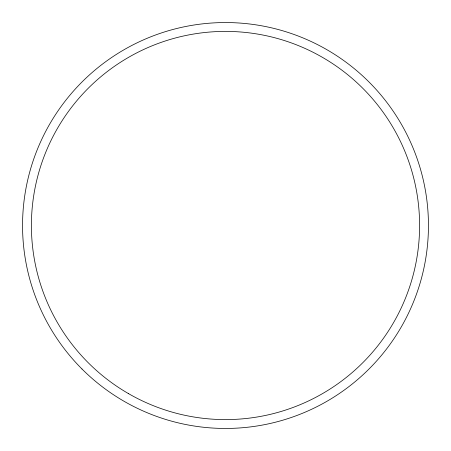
<?xml version="1.0" encoding="UTF-8"?>
<svg xmlns="http://www.w3.org/2000/svg" width="451" height="451" viewBox="0 0 451 451"><rect width="100%" height="100%" fill="white"/><g stroke="black" fill="none" stroke-linecap="round" stroke-linejoin="round"><path stroke-width="0.68" d="M81.992 369.008A202.95 202.95 0 0 0 421.533 278.025A202.95 202.95 0 0 0 172.975 29.467A202.95 202.95 0 0 0 81.992 369.008M128.45 393.593A194.099 194.099 0 0 0 419.599 225.5A194.099 194.099 0 0 0 128.45 57.407A194.099 194.099 0 0 0 128.45 393.593"/></g></svg>
